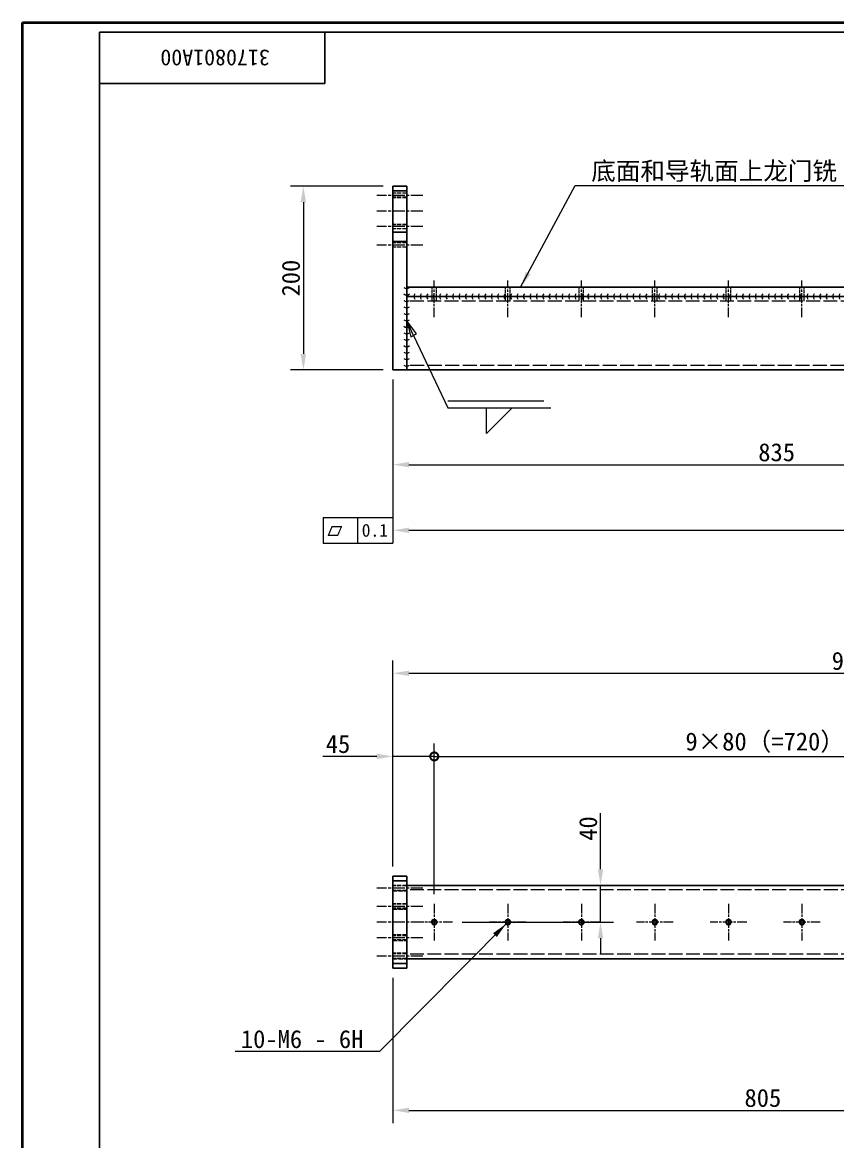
# Model space of a CAD drawing. Header units: millimetres. Extents: x 42 to 2902, y 38 to 2041.
# Drawn here: x 42 to 929, y 822 to 2041 of the extents above; entities that cross this region are included whole.
import ezdxf

# ---------------------------------------------------------------- set-up
doc = ezdxf.new("R2010")
doc.units = ezdxf.units.MM
doc.header["$LTSCALE"] = 7
doc.linetypes.add('CHAIN', pattern=[0.3543, 0.2362, -0.0295, 0.0591, -0.0295])
doc.linetypes.add('DASHED', pattern=[0.2067, 0.1654, -0.0413])
for name, color, linetype, lineweight, true_color in [('中心标记 (ISO)', 1, 'CHAIN', 18, 0xff0000), ('中心线 (ISO)', 1, 'CHAIN', 18, 0xff0000), ('尺寸 (ISO)', 7, 'Continuous', 18, 0x008000), ('符号 (ISO)', 7, 'Continuous', 18, 0x008000), ('隐藏 (ISO)', 5, 'DASHED', 18, 0x0000ff)]:
    doc.layers.add(name, color=color, linetype=linetype, lineweight=lineweight, true_color=true_color)
for name, color, linetype, lineweight in [('可见 (ISO)', 7, 'Continuous', 25), ('可见窄的 (ISO)', 7, 'Continuous', 18), ('图框 (ISO)', 7, 'Continuous', 35)]:
    doc.layers.add(name, color=color, linetype=linetype, lineweight=lineweight)
doc.styles.add('文本样式100', font='AIGDT___.TTF')
doc.styles.add('文本样式74', font='SimSun.ttf')
doc.styles.add('最新国标', font='simfang.ttf')
doc.styles.add('注释文本 (ISO)', font='simfang.ttf')
doc.dimstyles.new('默认 (GB)', dxfattribs={"dimscale": 7, "dimtxt": 2.8, "dimasz": 2.5, "dimexe": 2, "dimexo": 1.5, "dimgap": 0.5, "dimtad": 1, "dimtoh": 1, "dimdsep": 46, "dimtxsty": '最新国标', "dimcen": 0.09, "dimdle": 10, "dimclrd": 256, "dimclre": 256, "dimclrt": 256, "dimaunit": 1, "dimadec": 3, "dimazin": 2, "dimtfac": 0.535714, "dimtdec": 3, "dimtmove": 0, "dimatfit": 3, "dimfxl": 0, "dimtolj": 1, "dimlwd": -1, "dimlwe": -1, "dimarcsym": 0})
doc.dimstyles.new('默认 (GB)$7', dxfattribs={"dimscale": 7, "dimtxt": 2.8, "dimasz": 2.5, "dimexe": 2, "dimexo": 1.5, "dimgap": 0.5, "dimtad": 1, "dimtoh": 1, "dimdsep": 46, "dimtxsty": '最新国标', "dimcen": 0.09, "dimdle": 10, "dimclrd": 256, "dimclre": 256, "dimclrt": 256, "dimaunit": 1, "dimadec": 3, "dimazin": 2, "dimtfac": 0.535714, "dimtdec": 3, "dimtmove": 0, "dimatfit": 3, "dimfxl": 0, "dimtolj": 1, "dimlwd": -1, "dimlwe": -1, "dimarcsym": 0})

# ---------------------------------------------------------------- blocks, each defined once
blk = doc.blocks.new('图框 最新国标')
at = {"layer": '图框 (ISO)'}
for p, q in [((6, 7), (6, 291.5)), ((6, 291.5), (414.5, 291.5))]:
    blk.add_line(p, q, dxfattribs=at)
at = {"layer": '图框 (ISO)', "color": 7, "linetype": 'Continuous', "lineweight": 25}
for p, q in [((18, 290), (413, 290)), ((18, 7), (18, 290)), ((18, 290), (413, 290)), ((53, 290), (53, 282)), ((53, 282), (18, 282))]:
    blk.add_line(p, q, dxfattribs=at)
at = {"layer": '图框 (ISO)', "style": '文本样式74'}
blk.add_attdef('零件代号_001', (44.45, 287.25), '', height=2.5, rotation=180, dxfattribs=at)
blk = doc.blocks.new('*D5')
at = {"layer": 'Defpoints', "color": 0, "transparency": 16777216}
for p in [(445.1, 1862.1), (347.7, 1662.1), (445.1, 1662.1)]:
    blk.add_point(p, dxfattribs=at)
at = {"layer": '尺寸 (ISO)', "color": 116, "true_color": 0x00803f, "transparency": 16777216}
for p, q in [((434.6, 1862.1), (333.7, 1862.1)), ((347.7, 1844.6), (347.7, 1679.6)), ((434.6, 1662.1), (333.7, 1662.1))]:
    blk.add_line(p, q, dxfattribs=at)
for points in [[(344.7, 1844.6), (350.6, 1844.6), (347.7, 1862.1)], [(344.7, 1679.6), (350.6, 1679.6), (347.7, 1662.1)]]:
    blk.add_solid(points, dxfattribs=at)
at = {"layer": '尺寸 (ISO)', "transparency": 16777216, "insert": (334.2, 1762.1), "char_height": 19.6, "attachment_point": 5, "rotation": 90, "style": '最新国标'}
blk.add_mtext('\\A1;200', dxfattribs=at)
blk = doc.blocks.new('*D6')
at = {"layer": 'Defpoints', "color": 0, "transparency": 16777216}
for p in [(445.1, 1662.1), (1675.1, 1622.1), (1675.1, 1487.6)]:
    blk.add_point(p, dxfattribs=at)
at = {"layer": '尺寸 (ISO)', "color": 116, "true_color": 0x00803f, "transparency": 16777216}
for p, q in [((445.1, 1651.6), (445.1, 1473.6)), ((1675.1, 1611.6), (1675.1, 1473.6)), ((462.6, 1487.6), (1657.6, 1487.6))]:
    blk.add_line(p, q, dxfattribs=at)
for points in [[(462.6, 1490.5), (462.6, 1484.7), (445.1, 1487.6)], [(1657.6, 1490.5), (1657.6, 1484.7), (1675.1, 1487.6)]]:
    blk.add_solid(points, dxfattribs=at)
at = {"layer": '尺寸 (ISO)', "transparency": 16777216, "insert": (1060.1, 1501), "char_height": 19.6, "attachment_point": 5, "style": '最新国标'}
blk.add_mtext('\\A1;1230', dxfattribs=at)
blk = doc.blocks.new('_DotSmall')
at = {"color": 0, "linetype": 'ByBlock', "const_width": 0.5}
blk.add_lwpolyline([(-0.0625, 0, 1), (0.0625, 0, 1)], format="xyb", close=True, dxfattribs=at)
blk = doc.blocks.new('*D10')
at = {"layer": 'Defpoints', "color": 0, "transparency": 16777216}
for p in [(490.1, 1241.4), (445.1, 1111), (490.1, 1081)]:
    blk.add_point(p, dxfattribs=at)
at = {"layer": '尺寸 (ISO)', "color": 116, "true_color": 0x00803f, "transparency": 16777216}
for p, q in [((445.1, 1121.5), (445.1, 1255.4)), ((490.1, 1091.5), (490.1, 1255.4)), ((427.6, 1241.4), (369, 1241.4)), ((490.1, 1241.4), (445.1, 1241.4)), ((490.1, 1241.4), (525.1, 1241.4))]:
    blk.add_line(p, q, dxfattribs=at)
blk.add_solid([(427.6, 1244.3), (427.6, 1238.5), (445.1, 1241.4)], dxfattribs=at)
at = {"layer": '尺寸 (ISO)', "color": 116, "true_color": 0x00803f, "transparency": 16777216, "xscale": 17.5, "yscale": 17.5, "zscale": 17.5, "rotation": 180}
blk.add_blockref('_DotSmall', (490.1, 1241.4), dxfattribs=at)
at = {"layer": '尺寸 (ISO)', "transparency": 16777216, "insert": (385.4, 1254.8), "char_height": 19.6, "attachment_point": 5, "style": '最新国标'}
blk.add_mtext('\\A1;45', dxfattribs=at)
blk = doc.blocks.new('*D11')
at = {"layer": 'Defpoints', "color": 0, "transparency": 16777216}
for p in [(1210.1, 1241.4), (490.1, 1081), (1210.1, 1081)]:
    blk.add_point(p, dxfattribs=at)
at = {"layer": '尺寸 (ISO)', "color": 116, "true_color": 0x00803f, "transparency": 16777216}
for p, q in [((490.1, 1091.5), (490.1, 1255.4)), ((1210.1, 1091.5), (1210.1, 1255.4)), ((490.1, 1241.4), (1192.6, 1241.4))]:
    blk.add_line(p, q, dxfattribs=at)
blk.add_solid([(1192.6, 1244.3), (1192.6, 1238.5), (1210.1, 1241.4)], dxfattribs=at)
at = {"layer": '尺寸 (ISO)', "color": 116, "true_color": 0x00803f, "transparency": 16777216, "xscale": 17.5, "yscale": 17.5, "zscale": 17.5, "rotation": 180}
blk.add_blockref('_DotSmall', (490.1, 1241.4), dxfattribs=at)
at = {"layer": '尺寸 (ISO)', "transparency": 16777216, "insert": (850.1, 1256.4), "char_height": 19.6, "attachment_point": 5, "style": '最新国标'}
blk.add_mtext('\\A1;\\fFangSong|b0|i0;9×80（=720）', dxfattribs=at)
blk = doc.blocks.new('*D13')
at = {"layer": 'Defpoints', "color": 0, "transparency": 16777216}
for p in [(627.6, 1101), (510.1, 1061), (671, 1061)]:
    blk.add_point(p, dxfattribs=at)
at = {"layer": '尺寸 (ISO)', "color": 116, "true_color": 0x00803f, "transparency": 16777216}
for p, q in [((671, 1118.5), (671, 1179.5)), ((671, 1061), (671, 1101)), ((520.6, 1061), (685, 1061)), ((671, 1043.5), (671, 1026))]:
    blk.add_line(p, q, dxfattribs=at)
for points in [[(668.1, 1118.5), (673.9, 1118.5), (671, 1101)], [(668.1, 1043.5), (673.9, 1043.5), (671, 1061)]]:
    blk.add_solid(points, dxfattribs=at)
at = {"layer": '尺寸 (ISO)', "transparency": 16777216, "insert": (657.6, 1162.9), "char_height": 19.6, "attachment_point": 5, "rotation": 90, "style": '最新国标'}
blk.add_mtext('\\A1;40', dxfattribs=at)
blk = doc.blocks.new('*D14')
at = {"layer": 'Defpoints', "color": 0, "transparency": 16777216}
for p in [(445.1, 1011), (1250.1, 1007.7), (1250.1, 856.1)]:
    blk.add_point(p, dxfattribs=at)
at = {"layer": '尺寸 (ISO)', "color": 116, "true_color": 0x00803f, "transparency": 16777216}
for p, q in [((445.1, 1000.5), (445.1, 842.1)), ((1250.1, 997.2), (1250.1, 842.1)), ((462.6, 856.1), (1232.6, 856.1))]:
    blk.add_line(p, q, dxfattribs=at)
for points in [[(462.6, 859), (462.6, 853.2), (445.1, 856.1)], [(1232.6, 859), (1232.6, 853.2), (1250.1, 856.1)]]:
    blk.add_solid(points, dxfattribs=at)
at = {"layer": '尺寸 (ISO)', "transparency": 16777216, "insert": (847.6, 869.5), "char_height": 19.6, "attachment_point": 5, "style": '最新国标'}
blk.add_mtext('\\A1;805', dxfattribs=at)
blk = doc.blocks.new('Caterpillar1')
at = {"layer": '符号 (ISO)'}
for centre in [(65.73, 250.75), (65.73, 249.75), (65.73, 248.74), (65.73, 247.74), (65.73, 246.73), (65.73, 245.73), (65.73, 244.72), (65.73, 243.72), (65.73, 242.71), (65.73, 241.71), (65.73, 240.7), (65.73, 239.7), (65.73, 238.69)]:
    blk.add_arc(centre, 0.643, 228.1897, 311.8103, dxfattribs=at)
blk = doc.blocks.new('Caterpillar2')
at = {"layer": '符号 (ISO)'}
for centre in [(67.48, 248.87), (68.48, 248.87), (69.48, 248.87), (70.48, 248.87), (71.48, 248.87), (72.48, 248.87), (73.49, 248.87), (74.49, 248.87), (75.49, 248.87), (76.49, 248.87), (77.49, 248.87), (78.49, 248.87), (79.49, 248.87), (80.49, 248.87), (81.49, 248.87), (82.5, 248.87), (83.5, 248.87), (84.5, 248.87), (85.5, 248.87), (86.5, 248.87), (87.5, 248.87), (88.5, 248.87), (89.5, 248.87), (90.5, 248.87), (91.51, 248.87), (92.51, 248.87), (93.51, 248.87), (94.51, 248.87), (95.51, 248.87), (96.51, 248.87), (97.51, 248.87), (98.51, 248.87), (99.51, 248.87), (100.52, 248.87), (101.52, 248.87), (102.52, 248.87), (103.52, 248.87), (104.52, 248.87), (105.52, 248.87), (106.52, 248.87), (107.52, 248.87), (108.52, 248.87), (109.53, 248.87), (110.53, 248.87), (111.53, 248.87), (112.53, 248.87), (113.53, 248.87), (114.53, 248.87), (115.53, 248.87), (116.53, 248.87), (117.53, 248.87), (118.54, 248.87), (119.54, 248.87), (120.54, 248.87), (121.54, 248.87), (122.54, 248.87), (123.54, 248.87), (124.54, 248.87), (125.54, 248.87), (126.54, 248.87), (127.55, 248.87), (128.55, 248.87), (129.55, 248.87), (130.55, 248.87), (131.55, 248.87), (132.55, 248.87), (133.55, 248.87), (134.55, 248.87), (135.55, 248.87), (136.56, 248.87), (137.56, 248.87), (138.56, 248.87), (139.56, 248.87), (140.56, 248.87), (141.56, 248.87), (142.56, 248.87), (143.56, 248.87), (144.56, 248.87), (145.57, 248.87), (146.57, 248.87), (147.57, 248.87), (148.57, 248.87), (149.57, 248.87), (150.57, 248.87), (151.57, 248.87), (152.57, 248.87), (153.57, 248.87), (154.58, 248.87), (155.58, 248.87), (156.58, 248.87), (157.58, 248.87), (158.58, 248.87), (159.58, 248.87), (160.58, 248.87), (161.58, 248.87), (162.58, 248.87), (163.59, 248.87), (164.59, 248.87), (165.59, 248.87), (166.59, 248.87), (167.59, 248.87), (168.59, 248.87), (169.59, 248.87), (170.59, 248.87), (171.59, 248.87), (172.6, 248.87), (173.6, 248.87), (174.6, 248.87), (175.6, 248.87), (176.6, 248.87), (177.6, 248.87), (178.6, 248.87), (179.6, 248.87), (180.6, 248.87), (181.6, 248.87), (182.61, 248.87)]:
    blk.add_arc(centre, 0.643, 138.1897, 221.8103, dxfattribs=at)
blk = doc.blocks.new('焊接符号标识符2')
at = {"layer": '符号 (ISO)'}
for p, q in [((66.8, 242.82), (65.73, 245.08)), ((67.26, 243.04), (65.73, 245.08)), ((65.73, 245.08), (66.35, 242.61)), ((66.35, 242.61), (67.26, 243.04)), ((66.8, 242.82), (72.13, 231.57)), ((72.13, 231.57), (88.13, 231.57)), ((78.13, 231.57), (82.13, 231.57)), ((82.13, 231.57), (78.13, 227.57)), ((78.13, 227.57), (78.13, 231.57))]:
    blk.add_line(p, q, dxfattribs=at)
at = {"layer": '符号 (ISO)', "linetype": 'DASHED', "ltscale": 12.901145}
blk.add_line((72.13, 232.62), (88.13, 232.62), dxfattribs=at)
at = {"layer": '符号 (ISO)', "flags": 128}
blk.add_lwpolyline([(67.26, 243.04), (65.73, 245.08), (66.35, 242.61), (67.26, 243.04)], dxfattribs=at)
at = {"layer": '符号 (ISO)'}
blk.add_solid([(67.26, 243.04), (65.73, 245.08), (66.35, 242.61), (67.26, 243.04)], dxfattribs=at)
blk = doc.blocks.new('*D42')
at = {"layer": 'Defpoints', "color": 0, "transparency": 16777216}
for p in [(1440.1, 1331.9), (445.1, 1111), (1440.1, 1103.5)]:
    blk.add_point(p, dxfattribs=at)
at = {"layer": '尺寸 (ISO)', "color": 116, "true_color": 0x00803f, "transparency": 16777216}
for p, q in [((445.1, 1121.5), (445.1, 1345.9)), ((1440.1, 1114), (1440.1, 1345.9)), ((462.6, 1331.9), (1440.1, 1331.9))]:
    blk.add_line(p, q, dxfattribs=at)
blk.add_solid([(462.6, 1334.8), (462.6, 1329), (445.1, 1331.9)], dxfattribs=at)
at = {"layer": '尺寸 (ISO)', "color": 116, "true_color": 0x00803f, "transparency": 16777216, "xscale": 17.5, "yscale": 17.5, "zscale": 17.5}
blk.add_blockref('_DotSmall', (1440.1, 1331.9), dxfattribs=at)
at = {"layer": '尺寸 (ISO)', "transparency": 16777216, "insert": (942.5, 1345.3), "char_height": 19.6, "attachment_point": 5, "style": '最新国标'}
blk.add_mtext('\\A1;995', dxfattribs=at)
blk = doc.blocks.new('GDT 标识符号(&T)2')
at = {"layer": '符号 (ISO)'}
for p, q in [((52.75, 214.51), (63.59, 214.51)), ((52.75, 214.51), (52.75, 210.51)), ((58.1, 214.51), (58.1, 210.51)), ((63.59, 214.51), (63.59, 210.51)), ((52.75, 210.51), (63.59, 210.51))]:
    blk.add_line(p, q, dxfattribs=at)
at = {"layer": '符号 (ISO)', "char_height": 2, "attachment_point": 7}
for s, insert, style in [('c', (53.33, 211.52), '文本样式100'), ('0.1', (58.74, 211.48), '注释文本 (ISO)')]:
    blk.add_mtext(s, dxfattribs=dict(at, insert=insert, style=style))
blk = doc.blocks.new('*D49')
at = {"layer": 'Defpoints', "color": 0, "transparency": 16777216}
for p in [(1280.1, 1742.1), (445.1, 1662.1), (1280.1, 1559)]:
    blk.add_point(p, dxfattribs=at)
at = {"layer": '尺寸 (ISO)', "color": 116, "true_color": 0x00803f, "transparency": 16777216}
for p, q in [((1280.1, 1731.6), (1280.1, 1545)), ((445.1, 1651.6), (445.1, 1545)), ((462.6, 1559), (1262.6, 1559))]:
    blk.add_line(p, q, dxfattribs=at)
for points in [[(462.6, 1561.9), (462.6, 1556.1), (445.1, 1559)], [(1262.6, 1561.9), (1262.6, 1556.1), (1280.1, 1559)]]:
    blk.add_solid(points, dxfattribs=at)
at = {"layer": '尺寸 (ISO)', "transparency": 16777216, "insert": (862.6, 1572.4), "char_height": 19.6, "attachment_point": 5, "style": '最新国标'}
blk.add_mtext('\\A1;835', dxfattribs=at)

msp = doc.modelspace()

# ---------------------------------------------------------------- linework, layer by layer
at = {"layer": '中心标记 (ISO)', "ltscale": 6.336481}
for p, q in [((490.1441, 1080.9892), (490.1441, 1041.0722)), ((570.1441, 1080.9892), (570.1441, 1041.0722)), ((650.1441, 1080.9892), (650.1441, 1041.0722)), ((730.1441, 1080.9892), (730.1441, 1041.0722)), ((810.1441, 1080.9892), (810.1441, 1041.0722)), ((890.1441, 1080.9892), (890.1441, 1041.0722)), ((510.1026, 1061.0307), (470.1856, 1061.0307)), ((590.1026, 1061.0307), (550.1856, 1061.0307)), ((670.1026, 1061.0307), (630.1856, 1061.0307)), ((750.1026, 1061.0307), (710.1856, 1061.0307)), ((830.1026, 1061.0307), (790.1856, 1061.0307)), ((910.1026, 1061.0307), (870.1856, 1061.0307))]:
    msp.add_line(p, q, dxfattribs=at)
at = {"layer": '中心线 (ISO)', "ltscale": 7.937096}
for p, q in [((477.6441, 1852.1241), (427.6441, 1852.1241)), ((477.6441, 1835.1241), (427.6441, 1835.1241)), ((477.6441, 1818.1241), (427.6441, 1818.1241)), ((477.6441, 1798.1241), (427.6441, 1798.1241)), ((477.6441, 1098.0307), (427.6441, 1098.0307)), ((477.6441, 1078.0307), (427.6441, 1078.0307)), ((477.6441, 1061.0307), (427.6441, 1061.0307)), ((477.6441, 1044.0307), (427.6441, 1044.0307)), ((477.6441, 1024.0307), (427.6441, 1024.0307))]:
    msp.add_line(p, q, dxfattribs=at)
at = {"layer": '中心线 (ISO)', "ltscale": 6.349657}
for p, q in [((490.1441, 1719.6241), (490.1441, 1759.6241)), ((570.1441, 1719.6241), (570.1441, 1759.6241)), ((650.1441, 1719.6241), (650.1441, 1759.6241)), ((730.1441, 1719.6241), (730.1441, 1759.6241)), ((810.1441, 1719.6241), (810.1441, 1759.6241)), ((890.1441, 1719.6241), (890.1441, 1759.6241))]:
    msp.add_line(p, q, dxfattribs=at)
at = {"layer": '可见 (ISO)'}
for p, q in [((445.1441, 1862.1241), (445.1441, 1857.1241)), ((460.1441, 1862.1241), (445.1441, 1862.1241)), ((445.1441, 1857.1241), (460.1441, 1857.1241)), ((445.1441, 1812.1241), (445.1441, 1857.1241)), ((460.1441, 1857.1241), (460.1441, 1862.1241)), ((460.1441, 1812.1241), (460.1441, 1857.1241)), ((445.1441, 1812.1241), (445.1441, 1802.1241)), ((460.1441, 1812.1241), (445.1441, 1812.1241)), ((460.1441, 1802.1241), (460.1441, 1812.1241)), ((445.1441, 1802.1241), (445.1441, 1662.1241)), ((445.1441, 1802.1241), (460.1441, 1802.1241)), ((460.1441, 1802.1241), (460.1441, 1662.1241)), ((1275.1441, 1752.1241), (460.1441, 1752.1241)), ((460.1441, 1752.1241), (460.1441, 1742.1241)), ((1275.1441, 1742.1241), (460.1441, 1742.1241)), ((460.1441, 1736.1241), (460.1441, 1668.1241)), ((445.1441, 1662.1241), (460.1441, 1662.1241)), ((1660.1441, 1662.1241), (460.1441, 1662.1241)), ((460.1441, 1111.0307), (445.1441, 1111.0307)), ((445.1441, 1111.0307), (445.1441, 1106.0307)), ((460.1441, 1106.0307), (460.1441, 1111.0307)), ((445.1441, 1106.0307), (460.1441, 1106.0307)), ((445.1441, 1016.0307), (445.1441, 1106.0307)), ((460.1441, 1016.0307), (460.1441, 1106.0307)), ((460.1441, 1101.0307), (1275.1441, 1101.0307)), ((445.1441, 1016.0307), (445.1441, 1011.0307)), ((460.1441, 1016.0307), (445.1441, 1016.0307)), ((1275.1441, 1021.0307), (460.1441, 1021.0307)), ((460.1441, 1011.0307), (460.1441, 1016.0307)), ((445.1441, 1011.0307), (460.1441, 1011.0307))]:
    msp.add_line(p, q, dxfattribs=at)
for centre in [(490.1441, 1061.0307), (570.1441, 1061.0307), (650.1441, 1061.0307), (730.1441, 1061.0307), (810.1441, 1061.0307), (890.1441, 1061.0307)]:
    msp.add_circle(centre, 2.4585, dxfattribs=at)
at = {"layer": '可见窄的 (ISO)'}
for centre in [(490.1441, 1061.0307), (570.1441, 1061.0307), (650.1441, 1061.0307), (730.1441, 1061.0307), (810.1441, 1061.0307), (890.1441, 1061.0307)]:
    msp.add_arc(centre, 3, 260, 170, dxfattribs=at)
at = {"layer": '隐藏 (ISO)', "ltscale": 4.081393}
for p, q in [((460.1441, 1854.5826), (445.1441, 1854.5826)), ((460.1441, 1850.1241), (445.1441, 1850.1241)), ((460.1441, 1849.6656), (445.1441, 1849.6656)), ((460.1441, 1820.5826), (445.1441, 1820.5826)), ((460.1441, 1820.1241), (445.1441, 1820.1241)), ((460.1441, 1815.6656), (445.1441, 1815.6656)), ((460.1441, 1800.5826), (445.1441, 1800.5826)), ((460.1441, 1795.6656), (445.1441, 1795.6656)), ((460.1441, 1101.0307), (445.1441, 1101.0307)), ((460.1441, 1100.4892), (445.1441, 1100.4892)), ((460.1441, 1095.5722), (445.1441, 1095.5722)), ((445.1441, 1095.0307), (460.1441, 1095.0307)), ((460.1441, 1081.0307), (445.1441, 1081.0307)), ((460.1441, 1080.4892), (445.1441, 1080.4892)), ((460.1441, 1076.0307), (445.1441, 1076.0307)), ((460.1441, 1075.5722), (445.1441, 1075.5722)), ((445.1441, 1075.0307), (460.1441, 1075.0307)), ((460.1441, 1047.0307), (445.1441, 1047.0307)), ((460.1441, 1046.4892), (445.1441, 1046.4892)), ((460.1441, 1046.0307), (445.1441, 1046.0307)), ((460.1441, 1041.5722), (445.1441, 1041.5722)), ((445.1441, 1041.0307), (460.1441, 1041.0307)), ((460.1441, 1027.0307), (445.1441, 1027.0307)), ((460.1441, 1026.4892), (445.1441, 1026.4892)), ((460.1441, 1021.5722), (445.1441, 1021.5722)), ((445.1441, 1021.0307), (460.1441, 1021.0307))]:
    msp.add_line(p, q, dxfattribs=at)
at = {"layer": '隐藏 (ISO)', "ltscale": 2.720895}
for p, q in [((487.6856, 1742.1241), (487.6856, 1752.1241)), ((492.6026, 1742.1241), (492.6026, 1752.1241)), ((567.6856, 1742.1241), (567.6856, 1752.1241)), ((572.6026, 1742.1241), (572.6026, 1752.1241)), ((647.6856, 1742.1241), (647.6856, 1752.1241)), ((652.6026, 1742.1241), (652.6026, 1752.1241)), ((727.6856, 1742.1241), (727.6856, 1752.1241)), ((732.6026, 1742.1241), (732.6026, 1752.1241)), ((807.6856, 1742.1241), (807.6856, 1752.1241)), ((812.6026, 1742.1241), (812.6026, 1752.1241)), ((887.6856, 1742.1241), (887.6856, 1752.1241)), ((892.6026, 1742.1241), (892.6026, 1752.1241))]:
    msp.add_line(p, q, dxfattribs=at)
at = {"layer": '隐藏 (ISO)', "ltscale": 12.951076}
msp.add_line((1247.1784, 1737.1241), (460.1441, 1737.1241), dxfattribs=at)
at = {"layer": '隐藏 (ISO)', "ltscale": 1.360398}
for p, q in [((487.6856, 1737.1241), (487.6856, 1742.1241)), ((492.6026, 1737.1241), (492.6026, 1742.1241)), ((567.6856, 1737.1241), (567.6856, 1742.1241)), ((572.6026, 1737.1241), (572.6026, 1742.1241)), ((647.6856, 1737.1241), (647.6856, 1742.1241)), ((652.6026, 1737.1241), (652.6026, 1742.1241)), ((727.6856, 1737.1241), (727.6856, 1742.1241)), ((732.6026, 1737.1241), (732.6026, 1742.1241)), ((807.6856, 1737.1241), (807.6856, 1742.1241)), ((812.6026, 1737.1241), (812.6026, 1742.1241)), ((887.6856, 1737.1241), (887.6856, 1742.1241)), ((892.6026, 1737.1241), (892.6026, 1742.1241))]:
    msp.add_line(p, q, dxfattribs=at)
at = {"layer": '隐藏 (ISO)', "ltscale": 13.164433}
msp.add_line((1660.1441, 1667.1241), (460.1441, 1667.1241), dxfattribs=at)
at = {"layer": '隐藏 (ISO)', "ltscale": 12.963842}
for p, q in [((1247.9542, 1096.0307), (460.1441, 1096.0307)), ((1247.9542, 1026.0307), (460.1441, 1026.0307))]:
    msp.add_line(p, q, dxfattribs=at)
at = {"layer": '隐藏 (ISO)', "ltscale": 1.282139}
for centre in [(490.1441, 1061.0307), (570.1441, 1061.0307), (650.1441, 1061.0307), (730.1441, 1061.0307), (810.1441, 1061.0307), (890.1441, 1061.0307)]:
    msp.add_arc(centre, 3, 170, 260, dxfattribs=at)

# ---------------------------------------------------------------- block references
at = {"xscale": 7, "yscale": 7, "zscale": 7}
msp.add_blockref('图框 最新国标', (0, 0), dxfattribs=at).add_auto_attribs({'零件代号_001': '3170801A00'})
at = {"layer": '符号 (ISO)', "xscale": 7, "yscale": 7, "zscale": 7}
for name in ['Caterpillar1', 'Caterpillar2', '焊接符号标识符2', 'GDT 标识符号(&T)2']:
    msp.add_blockref(name, (0, 0), dxfattribs=at)

# ---------------------------------------------------------------- texts
at = {"layer": '符号 (ISO)', "insert": (660.897, 1888.5529), "char_height": 19.6, "width": 293.426909, "attachment_point": 1, "style": '最新国标'}
msp.add_mtext('\\fFangSong|b0|i0;底面和导轨面上龙门铣', dxfattribs=at)
at = {"layer": '符号 (ISO)', "insert": (413.0137, 923.5674), "char_height": 19.6, "width": 148.180589, "attachment_point": 9, "line_spacing_factor": 0.49, "style": '最新国标'}
msp.add_mtext('10-M6 - 6H', dxfattribs=at)

# ---------------------------------------------------------------- dimensions: what is measured, and where the dimension line sits
at = {"layer": '尺寸 (ISO)', "color": 116, "true_color": 0x00803f}
for base, p1, p2, angle, override, picture, middle in [((347.6534, 1662.1241), (445.1441, 1862.1241), (445.1441, 1662.1241), 90, {"dimgap": 0.5, "dimtoh": 0, "dimdec": 2, "dimtol": 0, "dimlim": 0, "dimtp": 0, "dimtm": 0, "dimtdec": 3, "dimtofl": 0, "dimatfit": 1}, '*D5', (347.6534, 1762.1241)), ((1280.1441, 1559.0079), (445.1441, 1662.1241), (1280.1441, 1742.1241), 180, {"dimgap": 0.5, "dimtoh": 0, "dimdec": 2, "dimtol": 0, "dimlim": 0, "dimtp": 0, "dimtm": 0, "dimtdec": 3, "dimtofl": 0, "dimatfit": 1}, '*D49', (862.6441, 1559.0079)), ((1675.1441, 1487.5919), (445.1441, 1662.1241), (1675.1441, 1622.1241), 180, {"dimgap": 0.5, "dimtoh": 0, "dimdec": 2, "dimtol": 0, "dimlim": 0, "dimtp": 0, "dimtm": 0, "dimtdec": 3, "dimtofl": 0, "dimatfit": 1}, '*D6', (1060.1441, 1487.5919)), ((1440.1441, 1331.9256), (445.1441, 1111.0307), (1440.1441, 1103.5307), 180, {"dimgap": 0.5, "dimtoh": 0, "dimdec": 2, "dimblk2": 'DotSmall', "dimsah": 1, "dimdle": 0, "dimtol": 0, "dimlim": 0, "dimtp": 0, "dimtm": 0, "dimtdec": 3, "dimtofl": 0, "dimatfit": 1}, '*D42', (942.5241, 1331.9256)), ((490.1441, 1241.3915), (445.1441, 1111.0307), (490.1441, 1080.9892), 180, {"dimgap": 0.5, "dimtoh": 0, "dimdec": 2, "dimblk2": 'DotSmall', "dimsah": 1, "dimdle": 0, "dimtol": 0, "dimlim": 0, "dimtp": 0, "dimtm": 0, "dimtdec": 3, "dimtofl": 1, "dimatfit": 1}, '*D10', (385.4381, 1241.3915)), ((671.0278, 1061.0307), (627.6324, 1101.0307), (510.1026, 1061.0307), 270, {"dimgap": 0.5, "dimtoh": 0, "dimdec": 2, "dimse1": 1, "dimtol": 0, "dimlim": 0, "dimtp": 0, "dimtm": 0, "dimtdec": 3, "dimtofl": 1, "dimatfit": 1}, '*D13', (671.0278, 1162.862)), ((1250.1441, 856.074), (445.1441, 1011.0307), (1250.1441, 1007.7072), 180, {"dimgap": 0.5, "dimtoh": 0, "dimdec": 2, "dimtol": 0, "dimlim": 0, "dimtp": 0, "dimtm": 0, "dimtdec": 3, "dimtofl": 0, "dimatfit": 1}, '*D14', (847.6441, 856.074))]:
    dim = msp.add_linear_dim(base=base, p1=p1, p2=p2, angle=angle, dimstyle='默认 (GB)', override=override, dxfattribs=at)
    dim.commit()
    dim.dimension.update_dxf_attribs({"geometry": picture, "text_midpoint": middle, "dimtype": 160})
dim = msp.add_linear_dim(base=(1210.1441, 1241.3915), p1=(490.1441, 1080.9892), p2=(1210.1441, 1080.9892), angle=180, text='\\fFangSong|b0|i0;9×80（=<>）', dimstyle='默认 (GB)', override={"dimgap": 0.5, "dimtoh": 0, "dimdec": 2, "dimblk1": 'DotSmall', "dimsah": 1, "dimdle": 0, "dimtol": 0, "dimlim": 0, "dimtp": 0, "dimtm": 0, "dimtdec": 3, "dimtofl": 0, "dimatfit": 1}, dxfattribs=at)
dim.commit()
dim.dimension.update_dxf_attribs({"geometry": '*D11', "text_midpoint": (850.1441, 1241.3915), "dimtype": 160})

# ---------------------------------------------------------------- leaders
at = {"layer": '符号 (ISO)', "annotation_type": 0, "has_hookline": 1}
for points, hookline_direction, text_width in [([(584.056, 1752.1241), (643.397, 1863.0483), (660.897, 1863.0483)], 0, 282.016), ([(568.4362, 1059.2623), (430.5137, 920.3007), (413.0137, 920.3007)], 1, 139.552)]:
    msp.add_leader(points, dimstyle='默认 (GB)$7', override={"dimgap": 0, "dimtad": 1}, dxfattribs=dict(at, hookline_direction=hookline_direction, text_width=text_width))

doc.saveas('drawing.dxf')
